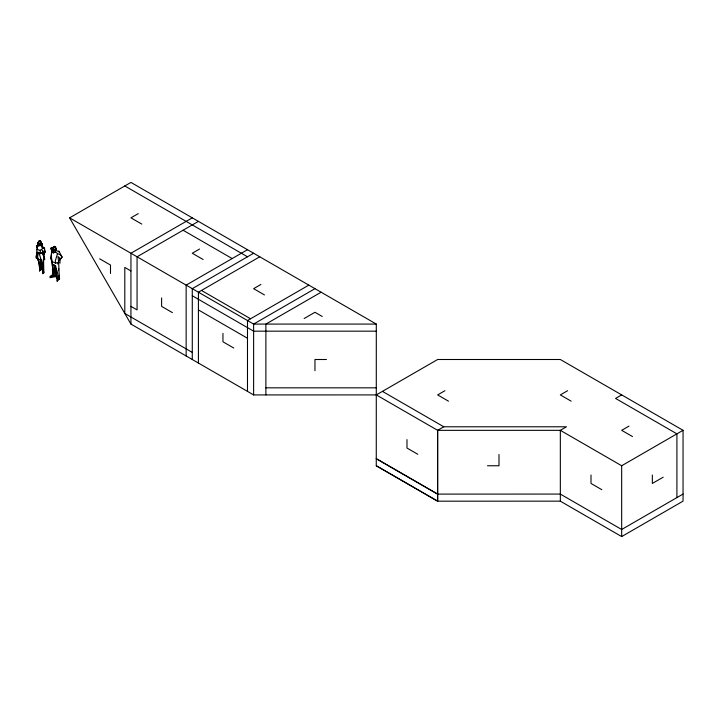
<?xml version="1.0" encoding="UTF-8"?>
<svg xmlns="http://www.w3.org/2000/svg" width="719" height="719" viewBox="0 0 719 719"><rect width="100%" height="100%" fill="white"/><g stroke="black" fill="none" stroke-linecap="round" stroke-linejoin="round"><path stroke-width="1.08" d="M41.63 265.931L41.855 268.142L39.554 270.946L39.824 265.239M41.855 268.142L39.824 269.4L39.141 262.543L38.08 258.157L37.073 257.869L39.141 262.543M41.334 260.754L42.502 270.2L43.832 272.762L43.553 258.876L42.502 264.43L43.832 272.762L42.942 273.66L40.462 258.975M40.318 253.654L40.282 250.392L41.387 249.466L43.176 251.246L42.682 253.106L40.318 253.654L36.804 252.495L36.795 249.475L37.514 247.713M58.545 270.623L58.67 268.484M40.462 259.28L40.758 267.917L39.554 270.946L39.833 267.702M55.21 247.57L56.424 248.909L56.118 249.736L52.64 250.05L51.292 249.457L51.013 248.172L52.829 247.48L51.013 248.172L51.292 249.457M41.702 260.35L37.352 258.912L37.972 252.252L39.078 253.079L42.502 264.43M41.747 245.368L41.927 243.444L40.857 243.229L40.74 241.144L39.051 240.919L37.694 243.04L38.359 245.781L41.936 245.368L42.259 246.977L41.927 243.444L41.936 245.368M55.821 266.327L55.372 268.142L56.307 276.482L55.174 276.59L53.314 275.961L51.768 258.813M52.559 248.199L52.038 248.909L53.314 249.79L53.359 252.944L55.264 251.884L55.678 248.801M36.318 256.593L37.136 252.216M51.876 249.951L50.887 258.768L51.57 260.835M37.352 258.912L37.972 252.252M55.309 249.376L55.588 246.941L54.258 246.374L51.903 248.873L54.32 249.574L55.848 248.819L55.588 246.941L53.071 247.228L53.161 249.493M50.887 258.768L51.498 253.699M55.174 276.59L54.204 270.838L52.981 270.002L51.867 260.898M52.981 270.002L52.415 269.778L53.314 275.961L56.307 276.482L49.935 277.678L53.314 275.961L54.204 270.838L53.916 265.086L52.343 265.877L54.033 264.583C56.945 269.652 59.192 275.269 57.178 281.147L59.569 278.927C58.751 271.396 59.066 264.089 57.978 256.521L59.884 258.328L60.019 263.235M58.76 250.895L62.104 257.051L59.497 260.242L59.884 258.328M57.924 278.064L57.178 281.147L55.363 265.59L56.936 278.28L59.039 275.763L59.524 277.543M53.359 252.944L51.624 252.054L52.334 249.484M51.903 248.873L54.258 246.374M51.624 252.054L53.026 252.558L55.264 251.884L57.52 253.546L55.291 260.961L55.705 263.154L58.868 262.093L57.574 263.936M43.553 254.715L44.389 252.126M55.588 266.623L54.204 270.838L52.415 269.778M56.424 248.909L56.118 249.736L54.293 249.987M42.682 253.106L43.176 251.246L43.886 254.202L45.135 251.902L44.138 247.848L40.974 245.341L39.985 243.453L38.017 242.456L37.694 243.04M40.857 243.229L41.891 243.534L40.974 245.341L42.646 248.504L41.387 249.466M43.266 255.578L45.135 251.902M41.891 243.534L40.974 245.341L38.359 245.781L38.017 242.456L39.904 240.874L41.136 241.908L38.359 245.781M59.497 260.242L62.104 257.051L60.162 254.778L57.52 253.546M51.579 247.66L50.932 248.729L52.64 250.05M55.893 249.133L53.314 249.79M43.616 260.233L44.713 259.191L42.583 252.693L39.078 253.079M53.026 274.388L49.944 276.581L51.903 276.132M69.599 217.839L130.939 182.419L376.307 324.08L376.271 465.768L437.619 501.179L560.335 501.161L621.674 536.581L683.05 501.143L683.05 430.313L560.335 359.5L437.646 359.5L376.307 394.911L253.618 394.92L130.939 324.089L69.599 217.839L253.618 324.08L376.307 324.08M138.228 213.624L130.939 217.839L141.76 224.085M192.279 217.839L130.939 253.25L130.939 324.089M198.417 221.38L137.068 256.791L137.068 309.916L130.939 306.375M199.576 249.044L192.279 253.25L203.109 259.505M247.489 249.709L186.149 285.128L186.149 355.959M253.618 253.25L192.279 288.67L192.279 359.5M259.757 256.791L198.417 292.211L198.417 363.041M260.916 284.454L253.618 288.67L264.448 294.916M308.828 285.128L247.489 320.539L247.489 391.379M314.967 288.67L253.618 324.08L253.618 394.92M321.096 292.211L265.886 324.08L265.886 394.92M304.137 318.526L314.967 312.28L322.256 316.495M444.944 390.705L437.646 394.911L448.476 401.166M437.619 430.348L443.785 426.789L566.464 426.789L560.335 430.33L437.619 430.348L437.619 501.179M567.624 390.705L560.335 394.911L571.156 401.166M437.619 494.097L376.271 458.686L437.619 494.097L560.335 494.079L621.674 529.499L683.05 494.061M621.71 394.893L615.572 398.434L676.912 433.854L676.912 497.602M628.972 426.115L621.674 430.33L632.504 436.577M560.335 501.161L560.335 430.33L621.674 465.75L683.05 430.313M663.17 477.2L652.349 483.456L652.349 475.034M55.102 250.041L56.406 249.089L55.228 247.704M38.754 244.775L36.444 245.826L37.685 249.547M42.646 248.504L44.138 247.848L44.569 248.244L44.668 251.255M376.307 331.171L253.618 331.171L192.279 295.752M326.471 359.5L314.967 359.5L314.967 370.725M265.886 387.829L376.307 387.829M487.482 465.75L498.995 465.75L498.995 454.525M39.051 240.919L40.74 241.144M41.972 269.841L43.248 270.101L42.942 273.66L42.502 270.2M36.795 249.475L40.282 250.392M55.723 250.41L59.668 252.054M51.768 261.473L55.705 263.154M37.262 258.463L35.95 257.762L36.615 253.915L37.118 256.09M124.8 185.96L247.489 256.791M183.075 230.233L232.156 258.561M601.83 489.702L591 483.456L591 475.034M382.436 391.37L443.785 426.789M201.482 290.44L250.554 318.769M376.307 394.911L437.646 430.33L437.646 501.161L376.307 465.75M130.939 270.964L124.8 267.423L124.8 313.457L192.279 352.418M198.417 309.916L247.489 338.254M99.662 258.804L110.492 265.059L110.492 273.481M172.434 312.63L161.604 306.375L161.604 297.954M233.774 348.041L222.953 341.795L222.953 333.364M417.802 454.291L406.981 448.036L406.981 439.615M41.423 244.397L39.985 243.453L40.246 245.377M42.592 262.839L43.41 263.478M57.862 277.48L59.569 278.927L59.039 275.763M43.886 254.202L42.583 252.693L44.713 259.191M37.029 246.545L36.444 245.826L37.496 248.298M55.381 248.163L55.848 248.819M42.583 252.693L44.048 255.712L44.38 258.822M38.08 258.157L38.565 259.433L37.073 257.869L38.44 260.754L39.824 269.4M40.129 259.523L41.28 262.615L40.938 260.637M621.674 465.75L621.674 536.581"/></g></svg>
